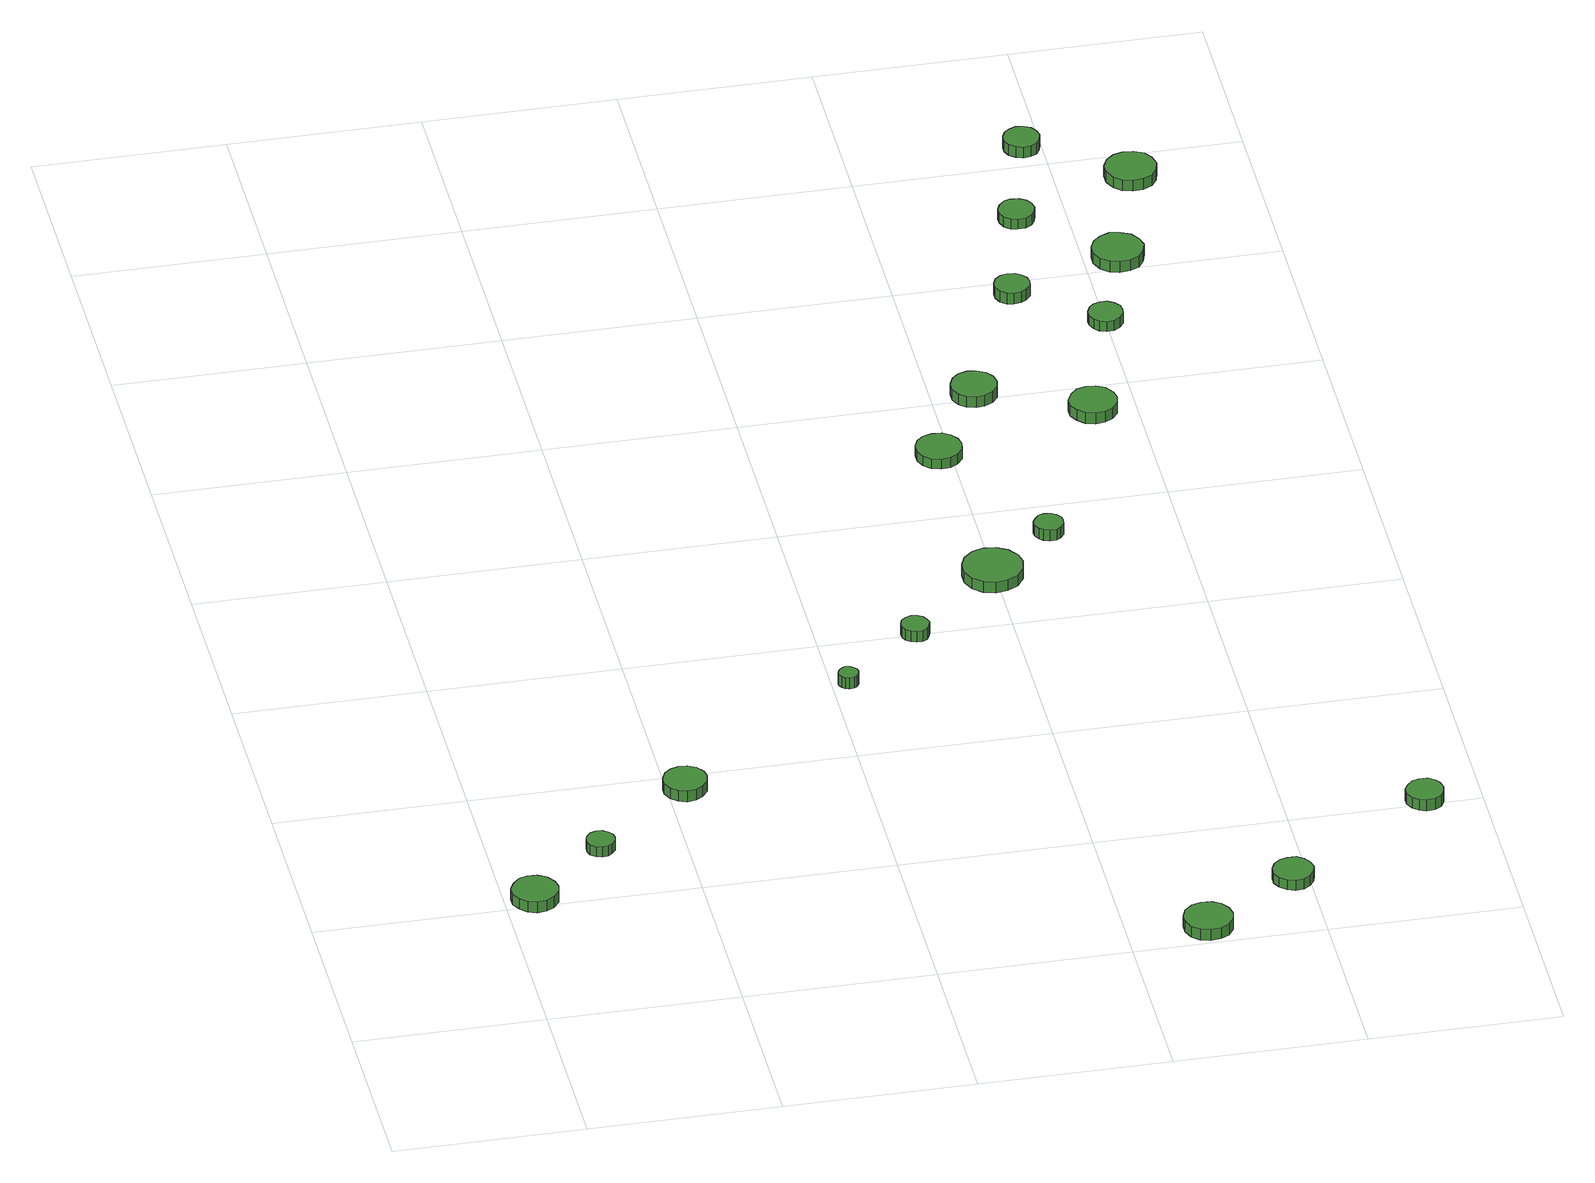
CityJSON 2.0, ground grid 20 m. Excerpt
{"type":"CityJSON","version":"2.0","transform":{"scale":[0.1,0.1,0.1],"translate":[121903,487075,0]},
"CityObjects":{
"tree1":{"type":"SolitaryVegetationObject","attributes":{"function":"something"},"geometry":[{"type":"MultiSurface","lod":"1","boundaries":[[[0,1,2,3,4,5,6,7,8,9,10,11,12,13,14]],[[15,16,17,18,19,20,21,22,23,24,25,26,27,28,29]],[[0,29,28,1]],[[1,28,27,2]],[[2,27,26,3]],[[3,26,25,4]],[[4,25,24,5]],[[5,24,23,6]],[[6,23,22,7]],[[7,22,21,8]],[[8,21,20,9]],[[9,20,19,10]],[[10,19,18,11]],[[11,18,17,12]],[[12,17,16,13]],[[13,16,15,14]],[[14,15,29,0]]]}]},
"tree2":{"type":"SolitaryVegetationObject","attributes":{"function":"something"},"geometry":[{"type":"MultiSurface","lod":"1","boundaries":[[[30,31,32,33,34,35,36,37,38,39,40,41,42,43,44]],[[45,46,47,48,49,50,51,52,53,54,55,56,57,58,59]],[[30,59,58,31]],[[31,58,57,32]],[[32,57,56,33]],[[33,56,55,34]],[[34,55,54,35]],[[35,54,53,36]],[[36,53,52,37]],[[37,52,51,38]],[[38,51,50,39]],[[39,50,49,40]],[[40,49,48,41]],[[41,48,47,42]],[[42,47,46,43]],[[43,46,45,44]],[[44,45,59,30]]]}]},
"tree3":{"type":"SolitaryVegetationObject","attributes":{"function":"something"},"geometry":[{"type":"MultiSurface","lod":"1","boundaries":[[[60,61,62,63,64,65,66,67,68,69,70,71,72,73,74]],[[75,76,77,78,79,80,81,82,83,84,85,86,87,88,89]],[[60,89,88,61]],[[61,88,87,62]],[[62,87,86,63]],[[63,86,85,64]],[[64,85,84,65]],[[65,84,83,66]],[[66,83,82,67]],[[67,82,81,68]],[[68,81,80,69]],[[69,80,79,70]],[[70,79,78,71]],[[71,78,77,72]],[[72,77,76,73]],[[73,76,75,74]],[[74,75,89,60]]]}]},
"tree4":{"type":"SolitaryVegetationObject","attributes":{"function":"something"},"geometry":[{"type":"MultiSurface","lod":"1","boundaries":[[[90,91,92,93,94,95,96,97,98,99,100,101,102,103,104]],[[105,106,107,108,109,110,111,112,113,114,115,116,117,118,119]],[[90,119,118,91]],[[91,118,117,92]],[[92,117,116,93]],[[93,116,115,94]],[[94,115,114,95]],[[95,114,113,96]],[[96,113,112,97]],[[97,112,111,98]],[[98,111,110,99]],[[99,110,109,100]],[[100,109,108,101]],[[101,108,107,102]],[[102,107,106,103]],[[103,106,105,104]],[[104,105,119,90]]]}]},
"tree5":{"type":"SolitaryVegetationObject","attributes":{"function":"something"},"geometry":[{"type":"MultiSurface","lod":"1","boundaries":[[[120,121,122,123,124,125,126,127,128,129,130,131,132,133,134]],[[135,136,137,138,139,140,141,142,143,144,145,146,147,148,149]],[[120,149,148,121]],[[121,148,147,122]],[[122,147,146,123]],[[123,146,145,124]],[[124,145,144,125]],[[125,144,143,126]],[[126,143,142,127]],[[127,142,141,128]],[[128,141,140,129]],[[129,140,139,130]],[[130,139,138,131]],[[131,138,137,132]],[[132,137,136,133]],[[133,136,135,134]],[[134,135,149,120]]]}]},
"tree6":{"type":"SolitaryVegetationObject","attributes":{"function":"something"},"geometry":[{"type":"MultiSurface","lod":"1","boundaries":[[[150,151,152,153,154,155,156,157,158,159,160,161,162,163,164]],[[165,166,167,168,169,170,171,172,173,174,175,176,177,178,179]],[[150,179,178,151]],[[151,178,177,152]],[[152,177,176,153]],[[153,176,175,154]],[[154,175,174,155]],[[155,174,173,156]],[[156,173,172,157]],[[157,172,171,158]],[[158,171,170,159]],[[159,170,169,160]],[[160,169,168,161]],[[161,168,167,162]],[[162,167,166,163]],[[163,166,165,164]],[[164,165,179,150]]]}]},
"tree7":{"type":"SolitaryVegetationObject","attributes":{"function":"something"},"geometry":[{"type":"MultiSurface","lod":"1","boundaries":[[[180,181,182,183,184,185,186,187,188,189,190,191,192,193,194]],[[195,196,197,198,199,200,201,202,203,204,205,206,207,208,209]],[[180,209,208,181]],[[181,208,207,182]],[[182,207,206,183]],[[183,206,205,184]],[[184,205,204,185]],[[185,204,203,186]],[[186,203,202,187]],[[187,202,201,188]],[[188,201,200,189]],[[189,200,199,190]],[[190,199,198,191]],[[191,198,197,192]],[[192,197,196,193]],[[193,196,195,194]],[[194,195,209,180]]]}]},
"tree8":{"type":"SolitaryVegetationObject","attributes":{"function":"something"},"geometry":[{"type":"MultiSurface","lod":"1","boundaries":[[[210,211,212,213,214,215,216,217,218,219,220,221,222,223,224]],[[225,226,227,228,229,230,231,232,233,234,235,236,237,238,239]],[[210,239,238,211]],[[211,238,237,212]],[[212,237,236,213]],[[213,236,235,214]],[[214,235,234,215]],[[215,234,233,216]],[[216,233,232,217]],[[217,232,231,218]],[[218,231,230,219]],[[219,230,229,220]],[[220,229,228,221]],[[221,228,227,222]],[[222,227,226,223]],[[223,226,225,224]],[[224,225,239,210]]]}]},
"tree9":{"type":"SolitaryVegetationObject","attributes":{"function":"something"},"geometry":[{"type":"MultiSurface","lod":"1","boundaries":[[[240,241,242,243,244,245,246,247,248,249,250,251,252,253,254]],[[255,256,257,258,259,260,261,262,263,264,265,266,267,268,269]],[[240,269,268,241]],[[241,268,267,242]],[[242,267,266,243]],[[243,266,265,244]],[[244,265,264,245]],[[245,264,263,246]],[[246,263,262,247]],[[247,262,261,248]],[[248,261,260,249]],[[249,260,259,250]],[[250,259,258,251]],[[251,258,257,252]],[[252,257,256,253]],[[253,256,255,254]],[[254,255,269,240]]]}]},
"tree10":{"type":"SolitaryVegetationObject","attributes":{"function":"something"},"geometry":[{"type":"MultiSurface","lod":"1","boundaries":[[[270,271,272,273,274,275,276,277,278,279,280,281,282,283,284]],[[285,286,287,288,289,290,291,292,293,294,295,296,297,298,299]],[[270,299,298,271]],[[271,298,297,272]],[[272,297,296,273]],[[273,296,295,274]],[[274,295,294,275]],[[275,294,293,276]],[[276,293,292,277]],[[277,292,291,278]],[[278,291,290,279]],[[279,290,289,280]],[[280,289,288,281]],[[281,288,287,282]],[[282,287,286,283]],[[283,286,285,284]],[[284,285,299,270]]]}]},
"tree11":{"type":"SolitaryVegetationObject","attributes":{"function":"something"},"geometry":[{"type":"MultiSurface","lod":"1","boundaries":[[[300,301,302,303,304,305,306,307,308,309,310,311,312,313,314]],[[315,316,317,318,319,320,321,322,323,324,325,326,327,328,329]],[[300,329,328,301]],[[301,328,327,302]],[[302,327,326,303]],[[303,326,325,304]],[[304,325,324,305]],[[305,324,323,306]],[[306,323,322,307]],[[307,322,321,308]],[[308,321,320,309]],[[309,320,319,310]],[[310,319,318,311]],[[311,318,317,312]],[[312,317,316,313]],[[313,316,315,314]],[[314,315,329,300]]]}]},
"tree12":{"type":"SolitaryVegetationObject","attributes":{"function":"something"},"geometry":[{"type":"MultiSurface","lod":"1","boundaries":[[[330,331,332,333,334,335,336,337,338,339,340,341,342,343,344]],[[345,346,347,348,349,350,351,352,353,354,355,356,357,358,359]],[[330,359,358,331]],[[331,358,357,332]],[[332,357,356,333]],[[333,356,355,334]],[[334,355,354,335]],[[335,354,353,336]],[[336,353,352,337]],[[337,352,351,338]],[[338,351,350,339]],[[339,350,349,340]],[[340,349,348,341]],[[341,348,347,342]],[[342,347,346,343]],[[343,346,345,344]],[[344,345,359,330]]]}]},
"tree13":{"type":"SolitaryVegetationObject","attributes":{"function":"something"},"geometry":[{"type":"MultiSurface","lod":"1","boundaries":[[[360,361,362,363,364,365,366,367,368,369,370,371,372,373,374]],[[375,376,377,378,379,380,381,382,383,384,385,386,387,388,389]],[[360,389,388,361]],[[361,388,387,362]],[[362,387,386,363]],[[363,386,385,364]],[[364,385,384,365]],[[365,384,383,366]],[[366,383,382,367]],[[367,382,381,368]],[[368,381,380,369]],[[369,380,379,370]],[[370,379,378,371]],[[371,378,377,372]],[[372,377,376,373]],[[373,376,375,374]],[[374,375,389,360]]]}]},
"tree14":{"type":"SolitaryVegetationObject","attributes":{"function":"something"},"geometry":[{"type":"MultiSurface","lod":"1","boundaries":[[[390,391,392,393,394,395,396,397,398,399,400,401,402,403,404]],[[405,406,407,408,409,410,411,412,413,414,415,416,417,418,419]],[[390,419,418,391]],[[391,418,417,392]],[[392,417,416,393]],[[393,416,415,394]],[[394,415,414,395]],[[395,414,413,396]],[[396,413,412,397]],[[397,412,411,398]],[[398,411,410,399]],[[399,410,409,400]],[[400,409,408,401]],[[401,408,407,402]],[[402,407,406,403]],[[403,406,405,404]],[[404,405,419,390]]]}]},
"tree15":{"type":"SolitaryVegetationObject","attributes":{"function":"something"},"geometry":[{"type":"MultiSurface","lod":"1","boundaries":[[[420,421,422,423,424,425,426,427,428,429,430,431,432,433,434]],[[435,436,437,438,439,440,441,442,443,444,445,446,447,448,449]],[[420,449,448,421]],[[421,448,447,422]],[[422,447,446,423]],[[423,446,445,424]],[[424,445,444,425]],[[425,444,443,426]],[[426,443,442,427]],[[427,442,441,428]],[[428,441,440,429]],[[429,440,439,430]],[[430,439,438,431]],[[431,438,437,432]],[[432,437,436,433]],[[433,436,435,434]],[[434,435,449,420]]]}]},
"tree16":{"type":"SolitaryVegetationObject","attributes":{"function":"something"},"geometry":[{"type":"MultiSurface","lod":"1","boundaries":[[[450,451,452,453,454,455,456,457,458,459,460,461,462,463,464]],[[465,466,467,468,469,470,471,472,473,474,475,476,477,478,479]],[[450,479,478,451]],[[451,478,477,452]],[[452,477,476,453]],[[453,476,475,454]],[[454,475,474,455]],[[455,474,473,456]],[[456,473,472,457]],[[457,472,471,458]],[[458,471,470,459]],[[459,470,469,460]],[[460,469,468,461]],[[461,468,467,462]],[[462,467,466,463]],[[463,466,465,464]],[[464,465,479,450]]]}]},
"tree17":{"type":"SolitaryVegetationObject","attributes":{"function":"something"},"geometry":[{"type":"MultiSurface","lod":"1","boundaries":[[[480,481,482,483,484,485,486,487,488,489,490,491,492,493,494]],[[495,496,497,498,499,500,501,502,503,504,505,506,507,508,509]],[[480,509,508,481]],[[481,508,507,482]],[[482,507,506,483]],[[483,506,505,484]],[[484,505,504,485]],[[485,504,503,486]],[[486,503,502,487]],[[487,502,501,488]],[[488,501,500,489]],[[489,500,499,490]],[[490,499,498,491]],[[491,498,497,492]],[[492,497,496,493]],[[493,496,495,494]],[[494,495,509,480]]]}]},
"tree18":{"type":"SolitaryVegetationObject","attributes":{"function":"something"},"geometry":[{"type":"MultiSurface","lod":"1","boundaries":[[[510,511,512,513,514,515,516,517,518,519,520,521,522,523,524]],[[525,526,527,528,529,530,531,532,533,534,535,536,537,538,539]],[[510,539,538,511]],[[511,538,537,512]],[[512,537,536,513]],[[513,536,535,514]],[[514,535,534,515]],[[515,534,533,516]],[[516,533,532,517]],[[517,532,531,518]],[[518,531,530,519]],[[519,530,529,520]],[[520,529,528,521]],[[521,528,527,522]],[[522,527,526,523]],[[523,526,525,524]],[[524,525,539,510]]]}]},
"tree19":{"type":"SolitaryVegetationObject","attributes":{"function":"something"},"geometry":[{"type":"MultiSurface","lod":"1","boundaries":[[[540,541,542,543,544,545,546,547,548,549,550,551,552,553,554]],[[555,556,557,558,559,560,561,562,563,564,565,566,567,568,569]],[[540,569,568,541]],[[541,568,567,542]],[[542,567,566,543]],[[543,566,565,544]],[[544,565,564,545]],[[545,564,563,546]],[[546,563,562,547]],[[547,562,561,548]],[[548,561,560,549]],[[549,560,559,550]],[[550,559,558,551]],[[551,558,557,552]],[[552,557,556,553]],[[553,556,555,554]],[[554,555,569,540]]]}]}
},
"vertices":[
[55,212,15],[53,221,15],[47,230,15],[38,235,15],[28,236,15],[19,233,15],[12,226,15],[7,217,15],[7,207,15],[12,198,15],[19,191,15],[28,188,15],[38,189,15],[47,194,15],[53,202,15],[53,202,2],[47,194,2],[38,189,2],[28,188,2],[19,191,2],[12,198,2],[7,207,2],[7,217,2],[12,226,2],[19,233,2],[28,236,2],[38,235,2],[47,230,2],[53,221,2],[55,212,2],
[128,286,15],[127,292,15],[123,297,15],[118,300,15],[112,301,15],[106,299,15],[101,294,15],[99,289,15],[99,283,15],[101,277,15],[106,273,15],[112,271,15],[118,272,15],[123,275,15],[127,280,15],[127,280,3],[123,275,3],[118,272,3],[112,271,3],[106,273,3],[101,277,3],[99,283,3],[99,289,3],[101,294,3],[106,299,3],[112,301,3],[118,300,3],[123,297,3],[127,292,3],[128,286,3],
[240,371,18],[238,380,18],[232,388,18],[224,392,18],[215,393,18],[206,390,18],[199,384,18],[195,375,18],[195,366,18],[199,357,18],[206,351,18],[215,348,18],[224,349,18],[232,354,18],[238,362,18],[238,362,5],[232,354,5],[224,349,5],[215,348,5],[206,351,5],[199,357,5],[195,366,5],[195,375,5],[199,384,5],[206,390,5],[215,393,5],[224,392,5],[232,388,5],[238,380,5],[240,371,5],
[427,525,17],[426,529,17],[423,533,17],[420,535,17],[415,536,17],[411,534,17],[408,531,17],[406,527,17],[406,523,17],[408,519,17],[411,516,17],[415,515,17],[420,515,17],[423,517,17],[426,521,17],[426,521,4],[423,517,4],[420,515,4],[415,515,4],[411,516,4],[408,519,4],[406,523,4],[406,527,4],[408,531,4],[411,534,4],[415,536,4],[420,535,4],[423,533,4],[426,529,4],[427,525,4],
[515,600,15],[513,606,15],[510,611,15],[505,614,15],[499,615,15],[493,613,15],[488,609,15],[486,603,15],[486,597,15],[488,592,15],[493,588,15],[499,586,15],[505,586,15],[510,589,15],[513,594,15],[513,594,2],[510,589,2],[505,586,2],[499,586,2],[493,588,2],[488,592,2],[486,597,2],[486,603,2],[488,609,2],[493,613,2],[499,615,2],[505,614,2],[510,611,2],[513,606,2],[515,600,2],
[708,27,16],[706,37,16],[700,46,16],[691,51,16],[680,52,16],[670,49,16],[662,42,16],[658,32,16],[658,22,16],[662,12,16],[670,5,16],[680,2,16],[691,3,16],[700,8,16],[706,17,16],[706,17,3],[700,8,3],[691,3,3],[680,2,3],[670,5,3],[662,12,3],[658,22,3],[658,32,3],[662,42,3],[670,49,3],[680,52,3],[691,51,3],[700,46,3],[706,37,3],[708,27,3],
[629,688,15],[626,700,15],[618,711,15],[607,717,15],[594,719,15],[582,715,15],[572,706,15],[567,694,15],[567,681,15],[572,669,15],[582,660,15],[594,656,15],[607,658,15],[618,664,15],[626,675,15],[626,675,2],[618,664,2],[607,658,2],[594,656,2],[582,660,2],[572,669,2],[567,681,2],[567,694,2],[572,706,2],[582,715,2],[594,719,2],[607,717,2],[618,711,2],[626,700,2],[629,688,2],
[805,95,14],[803,104,14],[798,111,14],[791,116,14],[782,116,14],[774,114,14],[767,108,14],[763,100,14],[763,91,14],[767,83,14],[774,77,14],[782,74,14],[791,75,14],[798,80,14],[803,87,14],[803,87,2],[798,80,2],[791,75,2],[782,74,2],[774,77,2],[767,83,2],[763,91,2],[763,100,2],[767,108,2],[774,114,2],[782,116,2],[791,116,2],[798,111,2],[803,104,2],[805,95,2],
[611,907,15],[609,916,15],[603,924,15],[595,929,15],[585,930,15],[575,927,15],[568,921,15],[564,912,15],[564,902,15],[568,893,15],[575,886,15],[585,883,15],[595,884,15],[603,889,15],[609,897,15],[609,897,3],[603,889,3],[595,884,3],[585,883,3],[575,886,3],[568,893,3],[564,902,3],[564,912,3],[568,921,3],[575,927,3],[585,930,3],[595,929,3],[603,924,3],[609,916,3],[611,907,3],
[683,752,15],[682,758,15],[678,763,15],[673,766,15],[666,767,15],[660,765,15],[656,760,15],[653,755,15],[653,748,15],[656,743,15],[660,739,15],[666,737,15],[673,737,15],[678,740,15],[682,745,15],[682,745,2],[678,740,2],[673,737,2],[666,737,2],[660,739,2],[656,743,2],[653,748,2],[653,755,2],[656,760,2],[660,765,2],[666,767,2],[673,766,2],[678,763,2],[682,758,2],[683,752,2],
[667,1004,18],[665,1014,18],[659,1022,18],[650,1027,18],[641,1028,18],[631,1025,18],[624,1018,18],[620,1009,18],[620,999,18],[624,990,18],[631,984,18],[641,981,18],[650,982,18],[659,987,18],[665,995,18],[665,995,5],[659,987,5],[650,982,5],[641,981,5],[631,984,5],[624,990,5],[620,999,5],[620,1009,5],[624,1018,5],[631,1025,5],[641,1028,5],[650,1027,5],[659,1022,5],[665,1014,5],[667,1004,5],
[961,207,15],[959,215,15],[955,221,15],[948,226,15],[939,226,15],[932,224,15],[926,218,15],[922,211,15],[922,203,15],[926,195,15],[932,190,15],[939,187,15],[948,188,15],[955,192,15],[959,199,15],[959,199,2],[955,192,2],[948,188,2],[939,187,2],[932,190,2],[926,195,2],[922,203,2],[922,211,2],[926,218,2],[932,224,2],[939,226,2],[948,226,2],[955,221,2],[959,215,2],[961,207,2],
[779,951,19],[777,961,19],[771,970,19],[762,975,19],[752,976,19],[742,973,19],[735,966,19],[730,956,19],[730,946,19],[735,937,19],[742,930,19],[752,927,19],[762,928,19],[771,933,19],[777,941,19],[777,941,6],[771,933,6],[762,928,6],[752,927,6],[742,930,6],[735,937,6],[730,946,6],[730,956,6],[735,966,6],[742,973,6],[752,976,6],[762,975,6],[771,970,6],[777,961,6],[779,951,6],
[735,1173,18],[734,1180,18],[729,1186,18],[723,1190,18],[715,1191,18],[708,1189,18],[702,1184,18],[699,1177,18],[699,1169,18],[702,1162,18],[708,1157,18],[715,1155,18],[723,1156,18],[729,1160,18],[734,1166,18],[734,1166,5],[729,1160,5],[723,1156,5],[715,1155,5],[708,1157,5],[702,1162,5],[699,1169,5],[699,1177,5],[702,1184,5],[708,1189,5],[715,1191,5],[723,1190,5],[729,1186,5],[734,1180,5],[735,1173,5],
[816,1103,19],[815,1111,19],[810,1117,19],[804,1121,19],[796,1121,19],[789,1119,19],[784,1114,19],[781,1107,19],[781,1100,19],[784,1093,19],[789,1088,19],[796,1085,19],[804,1086,19],[810,1090,19],[815,1096,19],[815,1096,7],[810,1090,7],[804,1086,7],[796,1085,7],[789,1088,7],[784,1093,7],[781,1100,7],[781,1107,7],[784,1114,7],[789,1119,7],[796,1121,7],[804,1121,7],[810,1117,7],[815,1111,7],[816,1103,7],
[768,1308,14],[766,1316,14],[762,1322,14],[755,1326,14],[747,1327,14],[740,1325,14],[734,1319,14],[731,1312,14],[731,1305,14],[734,1297,14],[740,1292,14],[747,1290,14],[755,1291,14],[762,1295,14],[766,1301,14],[766,1301,2],[762,1295,2],[755,1291,2],[747,1290,2],[740,1292,2],[734,1297,2],[731,1305,2],[731,1312,2],[734,1319,2],[740,1325,2],[747,1327,2],[755,1326,2],[762,1322,2],[766,1316,2],[768,1308,2],
[862,1221,14],[859,1232,14],[853,1241,14],[843,1246,14],[832,1248,14],[822,1244,14],[814,1237,14],[809,1227,14],[809,1216,14],[814,1205,14],[822,1198,14],[832,1195,14],[843,1196,14],[853,1201,14],[859,1210,14],[859,1210,1],[853,1201,1],[843,1196,1],[832,1195,1],[822,1198,1],[814,1205,1],[809,1216,1],[809,1227,1],[814,1237,1],[822,1244,1],[832,1248,1],[843,1246,1],[853,1241,1],[859,1232,1],[862,1221,1],
[799,1434,14],[797,1442,14],[793,1448,14],[786,1452,14],[778,1453,14],[771,1450,14],[765,1445,14],[762,1438,14],[762,1430,14],[765,1423,14],[771,1418,14],[778,1415,14],[786,1416,14],[793,1420,14],[797,1426,14],[797,1426,1],[793,1420,1],[786,1416,1],[778,1415,1],[771,1418,1],[765,1423,1],[762,1430,1],[762,1438,1],[765,1445,1],[771,1450,1],[778,1453,1],[786,1452,1],[793,1448,1],[797,1442,1],[799,1434,1],
[904,1361,14],[901,1372,14],[895,1381,14],[885,1386,14],[874,1387,14],[864,1384,14],[856,1377,14],[851,1367,14],[851,1356,14],[856,1345,14],[864,1338,14],[874,1335,14],[885,1336,14],[895,1341,14],[901,1350,14],[901,1350,1],[895,1341,1],[885,1336,1],[874,1335,1],[864,1338,1],[856,1345,1],[851,1356,1],[851,1367,1],[856,1377,1],[864,1384,1],[874,1387,1],[885,1386,1],[895,1381,1],[901,1372,1],[904,1361,1]
]}
